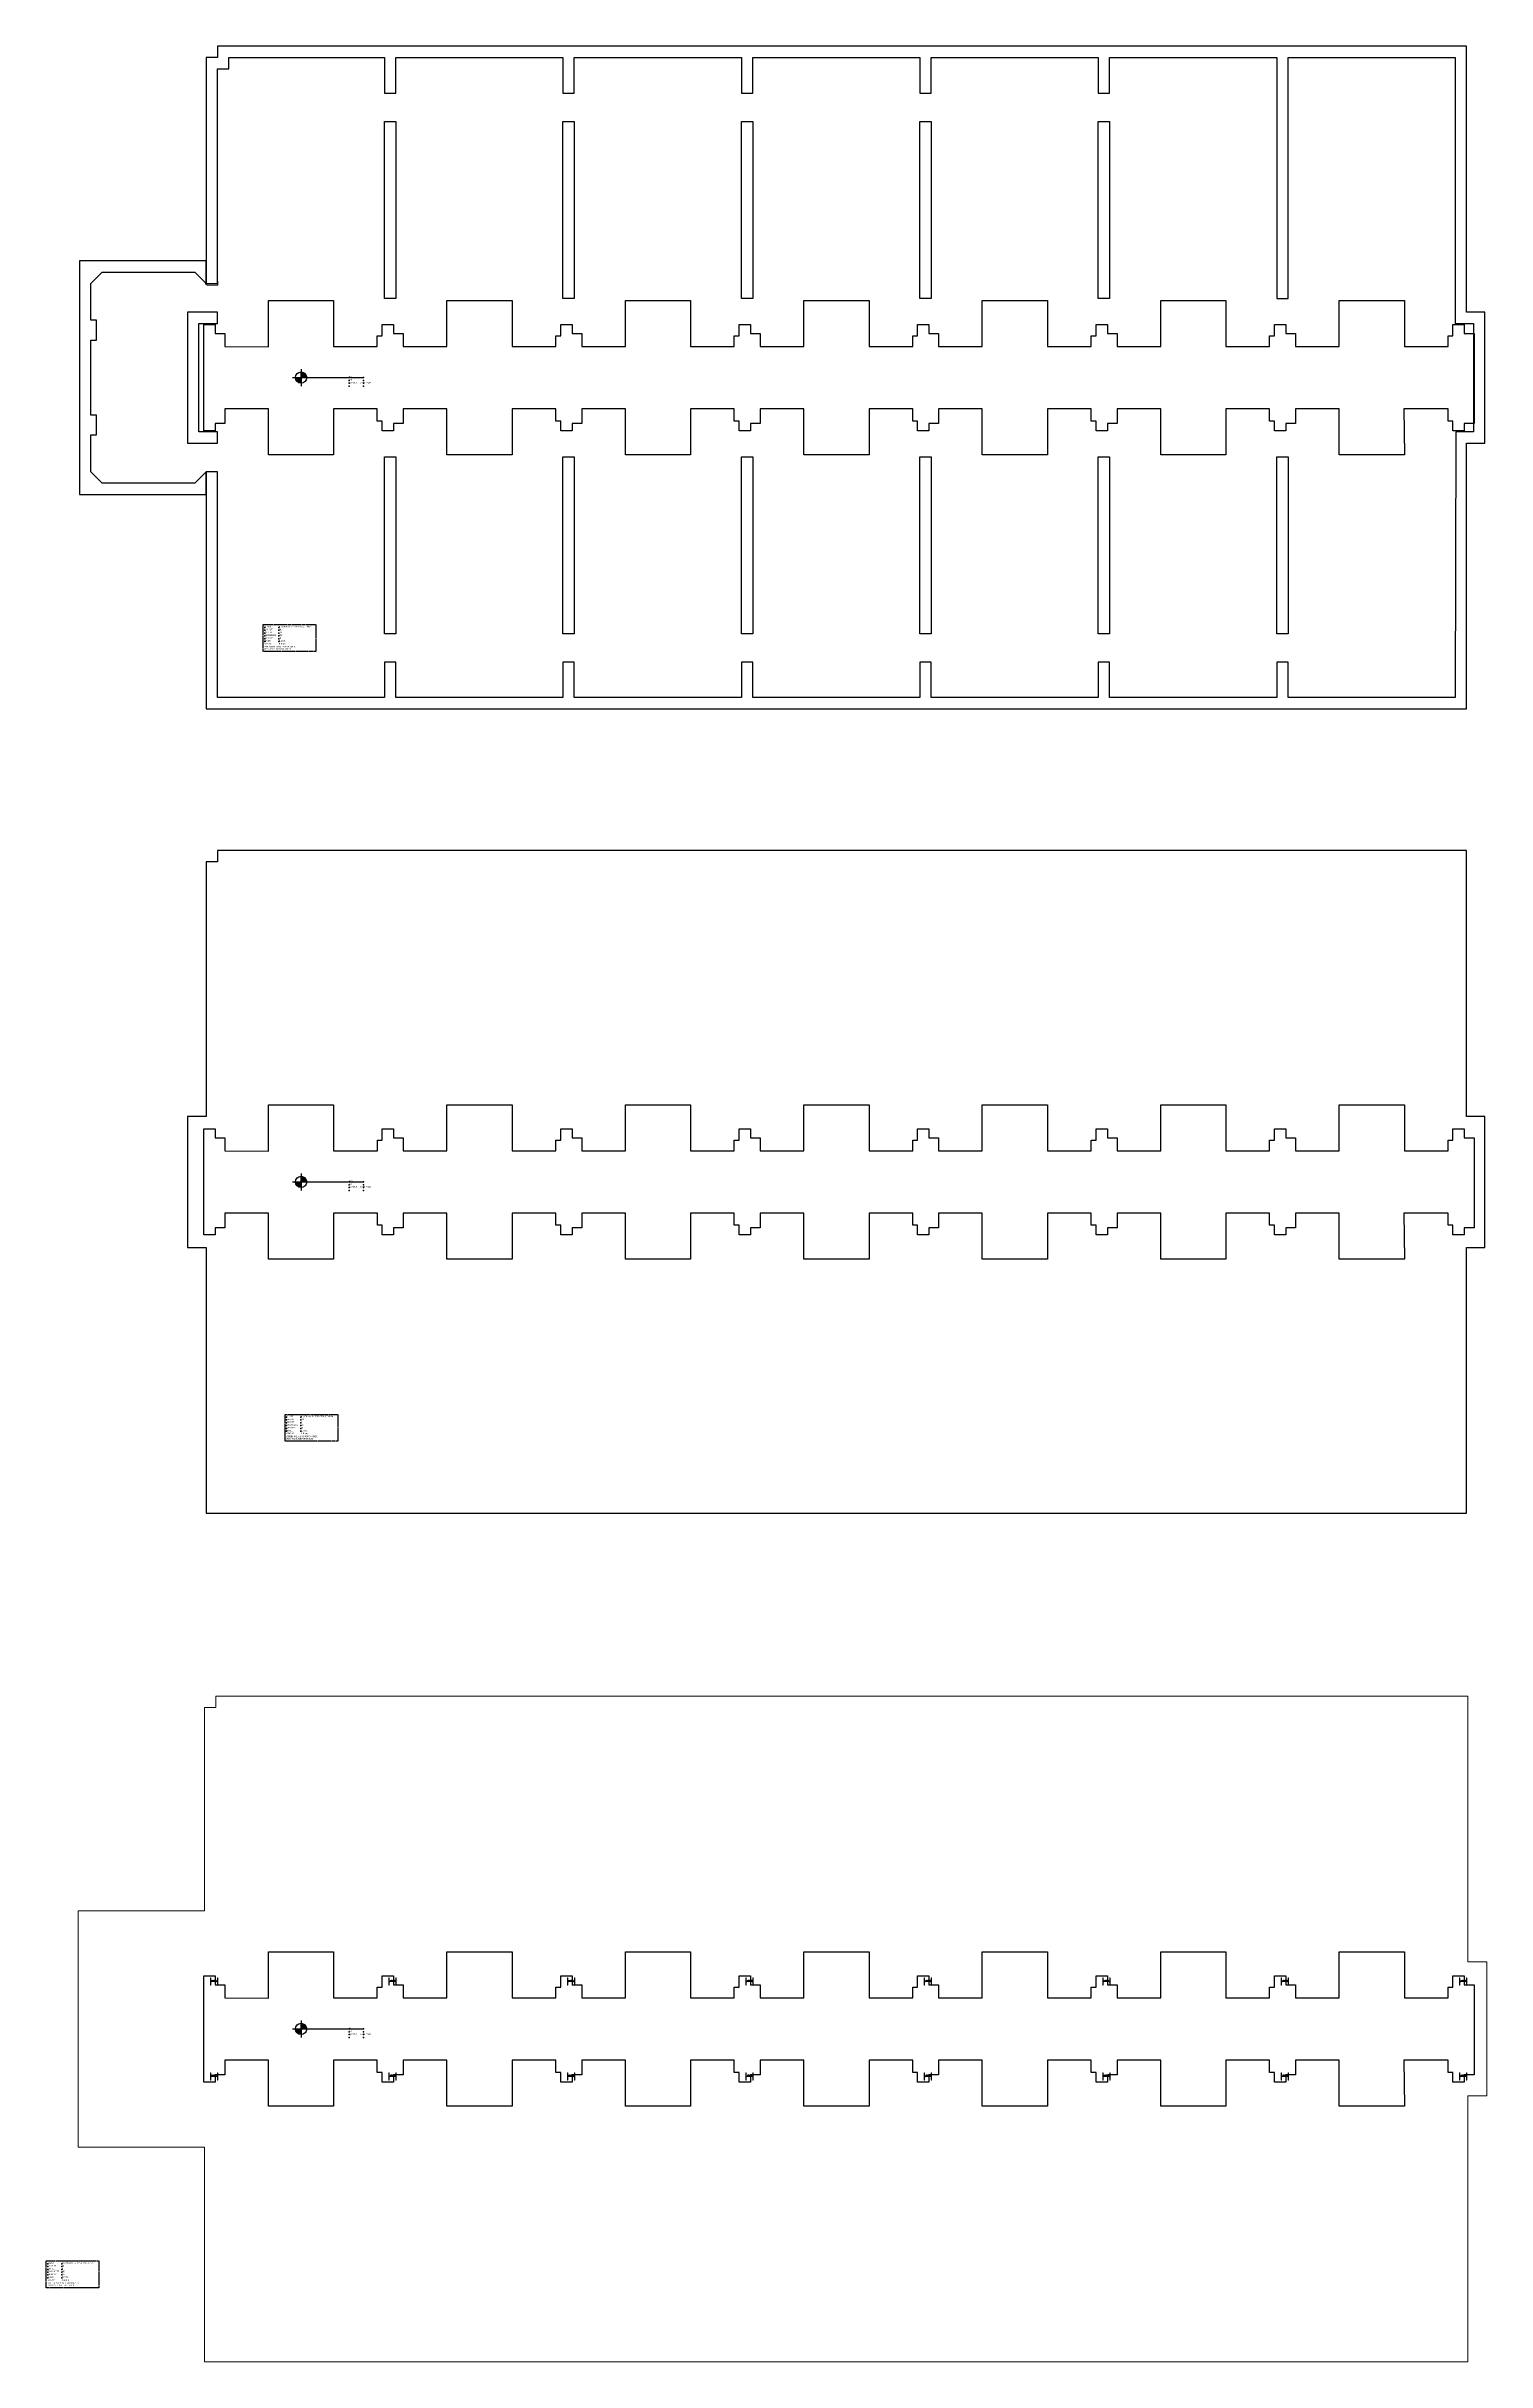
# Model space of a CAD drawing. Header units: millimetres. Extents: x 870 to 18710, y 295 to 21115.
# Drawn here: x 12816 to 17900, y 12814 to 20990 of the extents above; entities that cross this region are included whole.
import ezdxf

# ---------------------------------------------------------------- set-up
doc = ezdxf.new("R2010")
doc.units = ezdxf.units.MM
doc.linetypes.add('PHANTOM', pattern=[12.7, 6.35, -1.27, 1.27, -1.27, 1.27, -1.27])
for name, color, linetype, lineweight in [('brn-01-dim', 122, 'Continuous', 9), ('brn-21-door_fire', 27, 'Continuous', 9), ('brn-30-concrete', 241, 'Continuous', 9), ('brn-30-steel_profile V', 72, 'Continuous', 9)]:
    doc.layers.add(name, color=color, linetype=linetype, lineweight=lineweight)
for name, color, linetype in [('PK24E', 7, 'Continuous'), ('PK24E-DATA', 7, 'Continuous'), ('PKE24E-HIDDEN', 7, 'Continuous')]:
    doc.layers.add(name, color=color, linetype=linetype)
doc.layers.add('PK24E-HELPER', color=253, linetype='PHANTOM', true_color=0xa1a1a1)
doc.styles.add('OLC_cg', font='romans_cg.shx', dxfattribs={"width": 0.7})
doc.styles.get("Standard").update_dxf_attribs({"font": 'arial.ttf'})

# ---------------------------------------------------------------- blocks, each defined once
blk = doc.blocks.new('HEA260')
at = {"layer": 'brn-30-steel_profile V'}
blk.add_lwpolyline([(13, 13), (-13, 13), (-13, 11.8), (-2.8, 11.8, -0.414214), (-0.4, 9.3), (-0.4, -9.3, -0.414214), (-2.8, -11.8), (-13, -11.8), (-13, -13), (13, -13), (13, -11.8), (2.8, -11.8, -0.414214), (0.4, -9.3), (0.4, 9.3, -0.414214), (2.8, 11.8), (13, 11.8)], format="xyb", close=True, dxfattribs=at)
at = {"layer": 'brn-30-steel_profile V', "style": 'OLC_cg', "width": 0.7}
blk.add_text('HEA260', height=3.75, rotation=90, dxfattribs=at).set_placement((-1.3, -8.1))
blk = doc.blocks.new('moo-basement columns')
at = {"layer": 'brn-30-steel_profile V', "rotation": 270}
for p in [(13674.5, 3539.3), (13674.5, 3539.3), (14304.5, 3539.3), (14304.5, 3539.3), (14934.5, 3539.3), (14934.5, 3539.3), (15564.5, 3539.3), (15564.5, 3539.3), (16194.5, 3539.3), (16194.5, 3539.3), (16824.5, 3539.3), (16824.5, 3539.3), (17454.5, 3539.3), (17454.5, 3539.3), (18084.5, 3539.3), (18084.5, 3539.3), (13674.5, 3204.3), (14304.5, 3204.3), (14934.5, 3204.3), (15564.5, 3204.3), (16194.5, 3204.3), (16824.5, 3204.3), (17454.5, 3204.3), (18084.5, 3204.3)]:
    blk.add_blockref('HEA260', p, dxfattribs=at)
blk = doc.blocks.new('*U60')
for p in [(0, 0), (50, 0), (0, -10), (0, -10), (0, -20), (0, -20), (0, -30), (50, -10), (50, -10), (50, -20), (50, -20), (50, -30)]:
    blk.add_point(p)
blk = doc.blocks.new('LAYOUT----DATA-PK24')
at = {"layer": 'PK24E'}
h = blk.add_hatch(color=4, dxfattribs=at)
h.dxf.hatch_style = 1
h.paths.add_polyline_path([(-20, 0, 0.414214), (0, -20), (0, 0)])
h.paths.add_polyline_path([(0, 0), (20, 0, 0.414214), (0, 20)])
at = {"layer": 'PK24E', "color": 4}
for p, q in [((-30, 0), (220, 0)), ((0, 30), (0, -30)), ((0, -20), (0, 20))]:
    blk.add_line(p, q, dxfattribs=at)
blk.add_circle((0, 0), 20, dxfattribs=at)
at = {"layer": 'PKE24E-HIDDEN'}
blk.add_blockref('*U60', (170, 0), dxfattribs=at)
at = {"layer": 'PK24E-DATA'}
for tag, p in [('LAYOUT_ID', (170, 0)), ('COMP_TYPE', (170, -20)), ('LEVEL', (170, -10))]:
    blk.add_attdef(tag, p, '', height=5, dxfattribs=at)
blk = doc.blocks.new('*U208')
for p in [(0, 0), (50, 0), (0, -10), (0, -10), (0, -20), (0, -20), (0, -30), (0, -30), (0, -40), (0, -40), (0, -50), (50, -10), (50, -10), (50, -20), (50, -20), (50, -30), (50, -30), (50, -40), (50, -40), (50, -50)]:
    blk.add_point(p)
blk = doc.blocks.new('BLOCK-MULTI--TOP-STRUCT-PK24')
at = {"color": 0, "linetype": 'PHANTOM'}
blk.add_lwpolyline([(0, 0), (185.8, 0), (185.8, -95), (0, -95)], close=True, dxfattribs=at)
at = {"layer": 'PK24E-HELPER'}
blk.add_point((5.1, -9.8), dxfattribs=at)
at = {"layer": 'PK24E-DATA'}
blk.add_blockref('*U208', (5.1, -9.8), dxfattribs=at)
at = {"layer": 'PK24E-DATA', "char_height": 5, "attachment_point": 7}
for s, width, insert in [('THICKNESS', 42.855, (5.1, -39.8)), ('OFFSET', 42.855, (5.1, -29.8)), ('OPACITY', 50.684, (5.1, -49.8)), ('GROUP', 50.684, (5.1, -69.8)), ('GREEN POLYLINE FOR SHAPES, \\PRED POLYLINE FOR HOLES', 118.66, (5.1, -88.9)), ('CLASS', 42.855, (5.1, -9.8)), ('LAYOUT', 42.855, (5.1, -19.8)), ('NAME', 50.684, (5.1, -59.8))]:
    blk.add_mtext_dynamic_manual_height_columns(s, width=width, gutter_width=17.5, heights=[0], dxfattribs=dict(at, insert=insert))
at = {"layer": 'PK24E-DATA'}
for tag, p in [('THICKNESS', (55.1, -39.8)), ('OFFSET', (55.1, -29.8)), ('OPACITY', (55.1, -49.8)), ('GROUP', (55.1, -69.8)), ('COMP_TYPE', (55.1, -9.8)), ('LAYOUT_ID', (55.1, -19.8)), ('NAME', (55.1, -59.8))]:
    blk.add_attdef(tag, p, '', height=5, dxfattribs=at)
blk = doc.blocks.new('Perdeler')
at = {"color": 3}
for points in [[(-295.5, -332.5), (-335.5, -332.5), (-335.5, -1170), (4114.5, -1170), (4114.5, -231.5), (4179.5, -231.5), (4179.5, 231.5), (4114.5, 231.5), (4114.5, 1170), (-295.5, 1170), (-295.5, 1130), (-335.5, 1130), (-335.5, 332.5), (-295.5, 332.5), (-295.5, 1090), (-255.5, 1090), (-255.5, 1130), (294.5, 1130), (294.5, 1005), (334.5, 1005), (334.5, 1130), (924.5, 1130), (924.5, 1005), (964.5, 1005), (964.5, 1130), (1554.5, 1130), (1554.5, 1005), (1594.5, 1005), (1594.5, 1130), (2184.5, 1130), (2184.5, 1005), (2224.5, 1005), (2224.5, 1130), (2814.5, 1130), (2814.5, 1005), (2854.5, 1005), (2854.5, 1130), (3444.5, 1130), (3444.5, 279.5), (3484.5, 279.5), (3484.5, 1130), (4074.5, 1130), (4074.5, 191.5), (4139.5, 191.5), (4139.5, -191.5), (4076.4, -191.5), (4074.5, -1130), (3484.5, -1130), (3484.5, -1005), (3444.5, -1005), (3444.5, -1130), (2854.5, -1130), (2854.5, -1005), (2814.5, -1005), (2814.5, -1130), (2224.5, -1130), (2224.5, -1005), (2184.5, -1005), (2184.5, -1130), (1594.5, -1130), (1594.5, -1005), (1554.5, -1005), (1554.5, -1130), (964.5, -1130), (964.5, -1005), (924.5, -1005), (924.5, -1130), (334.5, -1130), (334.5, -1005), (294.5, -1005), (294.5, -1130), (-295.5, -1130)], [(294.5, 905), (334.5, 905), (334.5, 279.5), (294.5, 279.5)], [(924.5, 905), (964.5, 905), (964.5, 279.5), (924.5, 279.5)], [(1554.5, 905), (1594.5, 905), (1594.5, 279.5), (1554.5, 279.5)], [(2184.5, 905), (2224.5, 905), (2224.5, 279.5), (2184.5, 279.5)], [(2814.5, 905), (2854.5, 905), (2854.5, 279.5), (2814.5, 279.5)], [(-335.5, 412.5), (-782, 412.5), (-782, 195), (-782, -412.5), (-335.5, -412.5), (-335.5, -332.5), (-375.5, -372.5), (-702, -372.5), (-742, -332.5), (-742, -202.5), (-722, -202.5), (-722, -132.5), (-742, -132.5), (-742, 132.5), (-722, 132.5), (-722, 202.5), (-742, 202.5), (-742, 332.5), (-702, 372.5), (-375.5, 372.5), (-335.5, 332.5)], [(-295.5, 191.5), (-295.5, 231.5), (-335.5, 231.5), (-335.5, 231.5), (-400.5, 231.5), (-400.5, -231.5), (-335.5, -231.5), (-335.5, -231.5), (-295.5, -231.5), (-295.5, -191.5), (-360.5, -191.5), (-360.5, 191.5)], [(294.5, -279.5), (334.5, -279.5), (334.5, -905), (294.5, -905)], [(924.5, -279.5), (964.5, -279.5), (964.5, -905), (924.5, -905)], [(1554.5, -279.5), (1594.5, -279.5), (1594.5, -905), (1554.5, -905)], [(2184.5, -279.5), (2224.5, -279.5), (2224.5, -905), (2184.5, -905)], [(2814.5, -279.5), (2854.5, -279.5), (2854.5, -905), (2814.5, -905)], [(3444.5, -279.5), (3484.5, -279.5), (3484.5, -905), (3444.5, -905)], [(-335.5, -332.5), (-335.5, -339.5), (-335.5, -339.5)]]:
    blk.add_lwpolyline(points, close=True, dxfattribs=at)
at = {"layer": 'brn-21-door_fire', "color": 3, "transparency": 33554687}
blk.add_lwpolyline([(-293.5, 340.5), (-295.5, 340.5), (-295.5, 332.5), (-335.5, 332.5), (-335.5, 332.5), (-337.5, 332.5), (-337.5, 330.5), (-333, 330.5), (-333, 326), (-293.5, 326), (-293.5, 340.5)], dxfattribs=at)
blk.add_blockref('BLOCK-MULTI--TOP-STRUCT-PK24', (-133.6, -872.3)).add_auto_attribs({'THICKNESS': '895', 'COMP_TYPE': 'BLOCK-MULTI--TOP-STRUCT-PK24', 'LAYOUT_ID': '101', 'OFFSET': '-50', 'OPACITY': '20', 'NAME': 'BLOCK', 'GROUP': 'Building'})
blk = doc.blocks.new('*U61')
for p in [(0, 0), (50, 0), (0, -10), (0, -10), (0, -20), (0, -20), (0, -30), (0, -30), (0, -40), (0, -40), (0, -50), (50, -10), (50, -10), (50, -20), (50, -20), (50, -30), (50, -30), (50, -40), (50, -40), (50, -50)]:
    blk.add_point(p)
blk = doc.blocks.new('BLOCK-HOLE--TOP-STRUCT-PK24')
at = {"color": 0, "linetype": 'PHANTOM'}
blk.add_lwpolyline([(0, 0), (185.8, 0), (185.8, -95), (0, -95)], close=True, dxfattribs=at)
at = {"layer": 'PK24E-HELPER'}
blk.add_point((5.1, -9.8), dxfattribs=at)
at = {"layer": 'PK24E-DATA'}
blk.add_blockref('*U61', (5.1, -9.8), dxfattribs=at)
at = {"layer": 'PK24E-DATA', "char_height": 5, "attachment_point": 7}
for s, width, insert in [('THICKNESS', 42.855, (5.1, -39.8)), ('OFFSET', 42.855, (5.1, -29.8)), ('OPACITY', 50.684, (5.1, -49.8)), ('GROUP', 50.684, (5.1, -69.8)), ('GREEN POLYLINE FOR SHAPES, \\PRED POLYLINE FOR HOLES', 118.66, (5.1, -88.9)), ('CLASS', 42.855, (5.1, -9.8)), ('LAYOUT', 42.855, (5.1, -19.8)), ('NAME', 50.684, (5.1, -59.8))]:
    blk.add_mtext_dynamic_manual_height_columns(s, width=width, gutter_width=17.5, heights=[0], dxfattribs=dict(at, insert=insert))
at = {"layer": 'PK24E-DATA'}
for tag, p in [('THICKNESS', (55.1, -39.8)), ('OFFSET', (55.1, -29.8)), ('OPACITY', (55.1, -49.8)), ('GROUP', (55.1, -69.8)), ('COMP_TYPE', (55.1, -9.8)), ('LAYOUT_ID', (55.1, -19.8)), ('NAME', (55.1, -59.8))]:
    blk.add_attdef(tag, p, '', height=5, dxfattribs=at)
blk = doc.blocks.new('Doseme')
at = {"color": 3}
blk.add_lwpolyline([(-335.5, -1170), (4114.5, -1170), (4114.6, -231.5), (4179.5, -231.5), (4179.5, 231.5), (4114.5, 231.5), (4114.5, 1170), (-295.5, 1170), (-295.5, 1130), (-335.5, 1130), (-335.5, 231.5), (-400.5, 231.5), (-400.5, -231.5), (-335.5, -231.5), (-335.5, -1170)], dxfattribs=at)
at = {"color": 1}
blk.add_lwpolyline([(4140.8, -23.1), (4140.8, -162.6), (4106.5, -162.6), (4106.5, -187.5), (4066.5, -187.5), (4066.5, -153.3), (4049.3, -153.3), (4049.3, -110), (3892.9, -110), (3895, -272.5), (3665, -272.5), (3665, -110), (3510.8, -110), (3510.8, -162.6), (3476.5, -162.6), (3476.5, -187.5), (3436.5, -187.5), (3436.5, -153.3), (3419.3, -153.3), (3419.3, -110), (3265, -110), (3265, -272.5), (3035, -272.5), (3035, -110), (2880.8, -110), (2880.8, -162.6), (2846.5, -162.6), (2846.5, -187.5), (2806.5, -187.5), (2806.5, -153.3), (2789.3, -153.3), (2789.3, -110), (2635, -110), (2635, -272.5), (2405, -272.5), (2405, -110), (2250.8, -110), (2250.8, -162.6), (2216.5, -162.6), (2216.5, -187.5), (2176.5, -187.5), (2176.5, -153.3), (2159.3, -153.3), (2159.3, -110), (2005, -110), (2005, -272.5), (1775, -272.5), (1775, -110), (1620.8, -110), (1620.8, -162.6), (1586.5, -162.6), (1586.5, -187.5), (1546.5, -187.5), (1546.5, -153.3), (1529.3, -153.3), (1529.3, -110), (1375, -110), (1375, -272.5), (1145, -272.5), (1145, -110), (990.8, -110), (990.8, -162.6), (956.5, -162.6), (956.5, -187.5), (916.5, -187.5), (916.5, -153.3), (899.3, -153.3), (899.3, -110), (745, -110), (745, -272.5), (515, -272.5), (515, -110), (360.8, -110), (360.8, -162.6), (326.5, -162.6), (326.5, -187.5), (286.5, -187.5), (286.5, -153.3), (269.3, -153.3), (269.3, -110), (115, -110), (115, -272.5), (-115, -272.5), (-115, -110), (-269.2, -110), (-269.2, -162.6), (-303.5, -162.6), (-303.5, -187.5), (-343.5, -187.5), (-343.5, 187.5), (-303.5, 187.5), (-303.5, 155.2), (-269.2, 155.2), (-269.2, 110), (-115, 108.8), (-115, 272.5), (115, 272.5), (115, 110), (269.3, 110), (269.3, 147.5), (286.5, 147.5), (286.5, 187.5), (326.5, 187.5), (326.5, 155.2), (360.8, 155.2), (360.8, 110), (515, 110), (515, 272.5), (745, 272.5), (745, 110), (899.3, 110), (899.3, 147.5), (916.5, 147.5), (916.5, 187.5), (956.5, 187.5), (956.5, 155.2), (990.8, 155.2), (990.8, 110), (1145, 110), (1145, 272.5), (1375, 272.5), (1375, 110), (1529.3, 110), (1529.3, 147.5), (1546.5, 147.5), (1546.5, 187.5), (1586.5, 187.5), (1586.5, 155.2), (1620.8, 155.2), (1620.8, 110), (1775, 110), (1775, 272.5), (2005, 272.5), (2005, 110), (2159.3, 110), (2159.3, 147.5), (2176.5, 147.5), (2176.5, 187.5), (2216.5, 187.5), (2216.5, 155.2), (2250.8, 155.2), (2250.8, 110), (2405, 110), (2405, 272.5), (2635, 272.5), (2635, 110), (2789.3, 110), (2789.3, 147.5), (2806.5, 147.5), (2806.5, 187.5), (2846.5, 187.5), (2846.5, 155.2), (2880.8, 155.2), (2880.8, 110), (3035, 110), (3035, 272.5), (3265, 272.5), (3265, 110), (3419.3, 110), (3419.3, 147.5), (3436.5, 147.5), (3436.5, 187.5), (3476.5, 187.5), (3476.5, 155.2), (3510.8, 155.2), (3510.8, 110), (3665, 110), (3665, 272.5), (3895, 272.5), (3895, 110), (4049.3, 110), (4049.3, 147.5), (4066.5, 147.5), (4066.5, 187.5), (4106.5, 187.5), (4106.5, 155.2), (4140.8, 155.2), (4140.8, -23.1)], close=True, dxfattribs=at)
blk.add_blockref('BLOCK-HOLE--TOP-STRUCT-PK24', (-56.1, -821)).add_auto_attribs({'THICKNESS': '-50', 'COMP_TYPE': 'BLOCK-HOLE--TOP-STRUCT-PK24', 'LAYOUT_ID': '102', 'OFFSET': '0', 'OPACITY': '50', 'NAME': 'BLOCK', 'GROUP': 'Building'})

msp = doc.modelspace()

# ---------------------------------------------------------------- linework, layer by layer
at = {"color": 1}
for points in [[(17855.8, 19797.4), (17855.8, 19657.9), (17821.5, 19657.9), (17821.5, 19632.9), (17781.5, 19632.9), (17781.5, 19667.2), (17764.3, 19667.2), (17764.3, 19710.4), (17607.9, 19710.4), (17610, 19548), (17380, 19548), (17380, 19710.4), (17225.8, 19710.4), (17225.8, 19657.9), (17191.5, 19657.9), (17191.5, 19632.9), (17151.5, 19632.9), (17151.5, 19667.2), (17134.2, 19667.2), (17134.2, 19710.4), (16980, 19710.4), (16980, 19548), (16750, 19548), (16750, 19710.4), (16595.8, 19710.4), (16595.8, 19657.9), (16561.5, 19657.9), (16561.5, 19632.9), (16521.5, 19632.9), (16521.5, 19667.2), (16504.2, 19667.2), (16504.2, 19710.4), (16350, 19710.4), (16350, 19548), (16120, 19548), (16120, 19710.4), (15965.8, 19710.4), (15965.8, 19657.9), (15931.5, 19657.9), (15931.5, 19632.9), (15891.5, 19632.9), (15891.5, 19667.2), (15874.2, 19667.2), (15874.2, 19710.4), (15720, 19710.4), (15720, 19548), (15490, 19548), (15490, 19710.4), (15335.8, 19710.4), (15335.8, 19657.9), (15301.5, 19657.9), (15301.5, 19632.9), (15261.5, 19632.9), (15261.5, 19667.2), (15244.2, 19667.2), (15244.2, 19710.4), (15090, 19710.4), (15090, 19548), (14860, 19548), (14860, 19710.4), (14705.8, 19710.4), (14705.8, 19657.9), (14671.5, 19657.9), (14671.5, 19632.9), (14631.5, 19632.9), (14631.5, 19667.2), (14614.2, 19667.2), (14614.2, 19710.4), (14460, 19710.4), (14460, 19548), (14230, 19548), (14230, 19710.4), (14075.8, 19710.4), (14075.8, 19657.9), (14041.5, 19657.9), (14041.5, 19632.9), (14001.5, 19632.9), (14001.5, 19667.2), (13984.2, 19667.2), (13984.2, 19710.4), (13830, 19710.4), (13830, 19548), (13600, 19548), (13600, 19710.4), (13445.8, 19710.4), (13445.8, 19657.9), (13411.5, 19657.9), (13411.5, 19632.9), (13371.5, 19632.9), (13371.5, 20007.9), (13411.5, 20007.9), (13411.5, 19975.7), (13445.8, 19975.7), (13445.8, 19930.4), (13600, 19929.2), (13600, 20093), (13830, 20093), (13830, 19930.4), (13984.2, 19930.4), (13984.2, 19967.9), (14001.5, 19967.9), (14001.5, 20007.9), (14041.5, 20007.9), (14041.5, 19975.7), (14075.8, 19975.7), (14075.8, 19930.4), (14230, 19930.4), (14230, 20093), (14460, 20093), (14460, 19930.4), (14614.2, 19930.4), (14614.2, 19967.9), (14631.5, 19967.9), (14631.5, 20007.9), (14671.5, 20007.9), (14671.5, 19975.7), (14705.8, 19975.7), (14705.8, 19930.4), (14860, 19930.4), (14860, 20093), (15090, 20093), (15090, 19930.4), (15244.2, 19930.4), (15244.2, 19967.9), (15261.5, 19967.9), (15261.5, 20007.9), (15301.5, 20007.9), (15301.5, 19975.7), (15335.8, 19975.7), (15335.8, 19930.4), (15490, 19930.4), (15490, 20093), (15720, 20093), (15720, 19930.4), (15874.2, 19930.4), (15874.2, 19967.9), (15891.5, 19967.9), (15891.5, 20007.9), (15931.5, 20007.9), (15931.5, 19975.7), (15965.8, 19975.7), (15965.8, 19930.4), (16120, 19930.4), (16120, 20093), (16350, 20093), (16350, 19930.4), (16504.2, 19930.4), (16504.2, 19967.9), (16521.5, 19967.9), (16521.5, 20007.9), (16561.5, 20007.9), (16561.5, 19975.7), (16595.8, 19975.7), (16595.8, 19930.4), (16750, 19930.4), (16750, 20093), (16980, 20093), (16980, 19930.4), (17134.2, 19930.4), (17134.2, 19967.9), (17151.5, 19967.9), (17151.5, 20007.9), (17191.5, 20007.9), (17191.5, 19975.7), (17225.8, 19975.7), (17225.8, 19930.4), (17380, 19930.4), (17380, 20093), (17610, 20093), (17610, 19930.4), (17764.3, 19930.4), (17764.3, 19967.9), (17781.5, 19967.9), (17781.5, 20007.9), (17821.5, 20007.9), (17821.5, 19975.7), (17855.8, 19975.7), (17855.8, 19797.4)], [(17855.8, 13966), (17855.8, 13826.5), (17821.5, 13826.5), (17821.5, 13801.5), (17781.5, 13801.5), (17781.5, 13835.8), (17764.3, 13835.8), (17764.3, 13879), (17607.9, 13879), (17610, 13716.6), (17380, 13716.6), (17380, 13879), (17225.8, 13879), (17225.8, 13826.5), (17191.5, 13826.5), (17191.5, 13801.5), (17151.5, 13801.5), (17151.5, 13835.8), (17134.2, 13835.8), (17134.2, 13879), (16980, 13879), (16980, 13716.6), (16750, 13716.6), (16750, 13879), (16595.8, 13879), (16595.8, 13826.5), (16561.5, 13826.5), (16561.5, 13801.5), (16521.5, 13801.5), (16521.5, 13835.8), (16504.2, 13835.8), (16504.2, 13879), (16350, 13879), (16350, 13716.6), (16120, 13716.6), (16120, 13879), (15965.8, 13879), (15965.8, 13826.5), (15931.5, 13826.5), (15931.5, 13801.5), (15891.5, 13801.5), (15891.5, 13835.8), (15874.2, 13835.8), (15874.2, 13879), (15720, 13879), (15720, 13716.6), (15490, 13716.6), (15490, 13879), (15335.8, 13879), (15335.8, 13826.5), (15301.5, 13826.5), (15301.5, 13801.5), (15261.5, 13801.5), (15261.5, 13835.8), (15244.2, 13835.8), (15244.2, 13879), (15090, 13879), (15090, 13716.6), (14860, 13716.6), (14860, 13879), (14705.8, 13879), (14705.8, 13826.5), (14671.5, 13826.5), (14671.5, 13801.5), (14631.5, 13801.5), (14631.5, 13835.8), (14614.2, 13835.8), (14614.2, 13879), (14460, 13879), (14460, 13716.6), (14230, 13716.6), (14230, 13879), (14075.8, 13879), (14075.8, 13826.5), (14041.5, 13826.5), (14041.5, 13801.5), (14001.5, 13801.5), (14001.5, 13835.8), (13984.2, 13835.8), (13984.2, 13879), (13830, 13879), (13830, 13716.6), (13600, 13716.6), (13600, 13879), (13445.8, 13879), (13445.8, 13826.5), (13411.5, 13826.5), (13411.5, 13801.5), (13371.5, 13801.5), (13371.5, 14176.5), (13411.5, 14176.5), (13411.5, 14144.3), (13445.8, 14144.3), (13445.8, 14099), (13600, 14097.8), (13600, 14261.6), (13830, 14261.6), (13830, 14099), (13984.2, 14099), (13984.2, 14136.5), (14001.5, 14136.5), (14001.5, 14176.5), (14041.5, 14176.5), (14041.5, 14144.3), (14075.8, 14144.3), (14075.8, 14099), (14230, 14099), (14230, 14261.6), (14460, 14261.6), (14460, 14099), (14614.2, 14099), (14614.2, 14136.5), (14631.5, 14136.5), (14631.5, 14176.5), (14671.5, 14176.5), (14671.5, 14144.3), (14705.8, 14144.3), (14705.8, 14099), (14860, 14099), (14860, 14261.6), (15090, 14261.6), (15090, 14099), (15244.2, 14099), (15244.2, 14136.5), (15261.5, 14136.5), (15261.5, 14176.5), (15301.5, 14176.5), (15301.5, 14144.3), (15335.8, 14144.3), (15335.8, 14099), (15490, 14099), (15490, 14261.6), (15720, 14261.6), (15720, 14099), (15874.2, 14099), (15874.2, 14136.5), (15891.5, 14136.5), (15891.5, 14176.5), (15931.5, 14176.5), (15931.5, 14144.3), (15965.8, 14144.3), (15965.8, 14099), (16120, 14099), (16120, 14261.6), (16350, 14261.6), (16350, 14099), (16504.2, 14099), (16504.2, 14136.5), (16521.5, 14136.5), (16521.5, 14176.5), (16561.5, 14176.5), (16561.5, 14144.3), (16595.8, 14144.3), (16595.8, 14099), (16750, 14099), (16750, 14261.6), (16980, 14261.6), (16980, 14099), (17134.2, 14099), (17134.2, 14136.5), (17151.5, 14136.5), (17151.5, 14176.5), (17191.5, 14176.5), (17191.5, 14144.3), (17225.8, 14144.3), (17225.8, 14099), (17380, 14099), (17380, 14261.6), (17610, 14261.6), (17610, 14099), (17764.3, 14099), (17764.3, 14136.5), (17781.5, 14136.5), (17781.5, 14176.5), (17821.5, 14176.5), (17821.5, 14144.3), (17855.8, 14144.3), (17855.8, 13966)]]:
    msp.add_lwpolyline(points, close=True, dxfattribs=at)
at = {"layer": 'brn-30-concrete'}
msp.add_lwpolyline([(13374.5, 13571.6), (12928, 13571.6), (12928, 14406.6), (13374.5, 14406.6), (13374.5, 15124.1), (13414.5, 15124.1), (13414.5, 15164.1), (17834.5, 15164.1), (17834.5, 14225.6), (17900.5, 14225.6), (17900.5, 13752.5), (17834.5, 13752.6), (17834.5, 12814.1), (13374.5, 12814.1)], close=True, dxfattribs=at)

# ---------------------------------------------------------------- block references
for name, p in [('Perdeler', (13715, 19820.5)), ('Doseme', (13715, 16980.3))]:
    msp.add_blockref(name, p)
for name, p, values in [('LAYOUT----DATA-PK24', (13715, 19820.5), {'COMP_TYPE': 'LAYOUT----DATA-PK24', 'LAYOUT_ID': '101', 'LEVEL': 'L-5'}), ('LAYOUT----DATA-PK24', (13715, 16980.3), {'COMP_TYPE': 'LAYOUT----DATA-PK24', 'LAYOUT_ID': '102', 'LEVEL': 'L0'}), ('LAYOUT----DATA-PK24', (13715, 13989.1), {'COMP_TYPE': 'LAYOUT----DATA-PK24', 'LAYOUT_ID': '11', 'LEVEL': 'L-1'}), ('BLOCK-HOLE--TOP-STRUCT-PK24', (12815.7, 13170, 827.4), {'THICKNESS': '-50', 'COMP_TYPE': 'BLOCK-HOLE--TOP-STRUCT-PK24', 'LAYOUT_ID': '10', 'OFFSET': '0', 'OPACITY': '100', 'NAME': 'BLOCK', 'GROUP': 'Building'})]:
    msp.add_blockref(name, p).add_auto_attribs(values)
at = {"layer": 'brn-01-dim'}
msp.add_blockref('moo-basement columns', (-266.5, 10617.3), dxfattribs=at)

doc.saveas('drawing.dxf')
